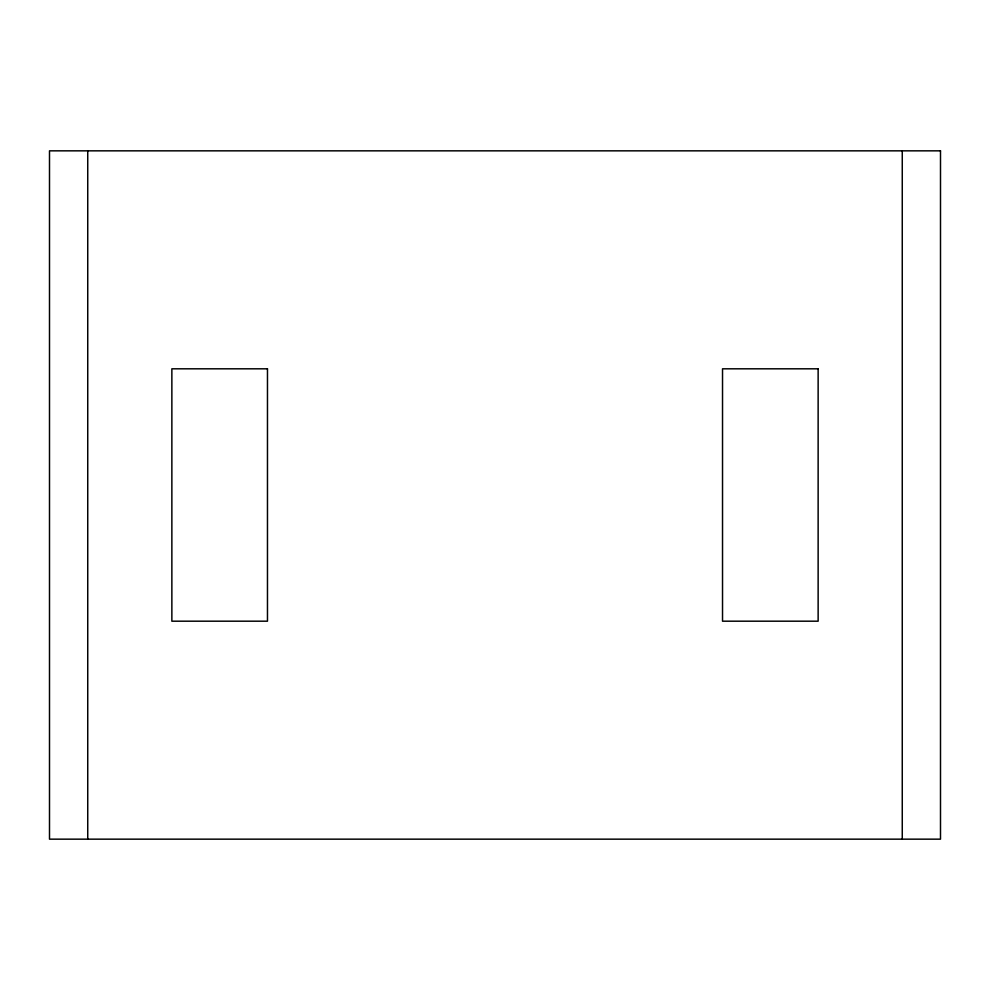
<?xml version="1.0" encoding="UTF-8"?>
<svg xmlns="http://www.w3.org/2000/svg" width="990" height="990" viewBox="0 0 990 990"><rect width="100%" height="100%" fill="white"/><g stroke="black" fill="none" stroke-linecap="round" stroke-linejoin="round"><path stroke-width="1.49" d="M902.261 150.839L902.261 839.161M87.739 150.839L87.739 839.161M940.5 150.839L49.5 150.839L49.5 839.161L940.5 839.161L940.5 150.839M267.473 368.812L171.864 368.812L171.864 621.188L267.473 621.188L267.473 368.812M818.136 368.812L722.527 368.812L722.527 621.188L818.136 621.188L818.136 368.812"/></g></svg>
